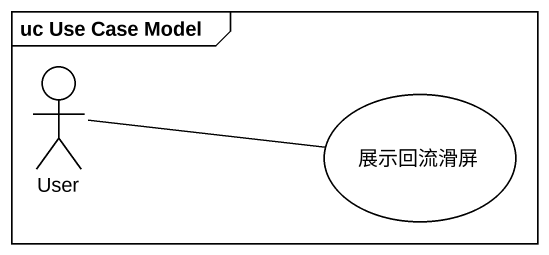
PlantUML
@startuml
mainframe uc Use Case Model
actor User
usecase 展示回流滑屏
User -right- 展示回流滑屏
@enduml
